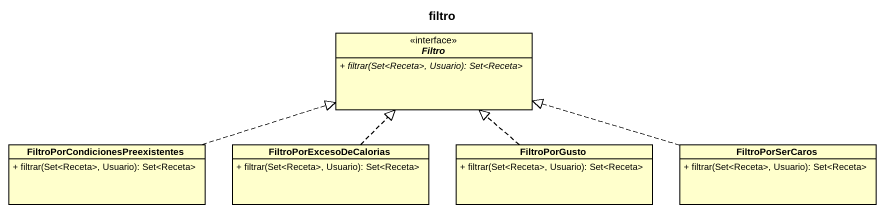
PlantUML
@startuml
title filtro
hide circle
hide empty members
skinparam classAttributeIconSize 0
interface Filtro <<interface>> {
  {abstract} + filtrar(Set<Receta>, Usuario): Set<Receta>
}
class "FiltroPorCondicionesPreexistentes" as FiltroPorCondicionesPreexist {
  + filtrar(Set<Receta>, Usuario): Set<Receta>
}
class FiltroPorExcesoDeCalorias {
  + filtrar(Set<Receta>, Usuario): Set<Receta>
}
class FiltroPorGusto {
  + filtrar(Set<Receta>, Usuario): Set<Receta>
}
class FiltroPorSerCaros {
  + filtrar(Set<Receta>, Usuario): Set<Receta>
}
FiltroPorCondicionesPreexist .right.|> Filtro
FiltroPorExcesoDeCalorias .up.|> Filtro
FiltroPorGusto .up.|> Filtro
FiltroPorSerCaros .left.|> Filtro
@enduml
